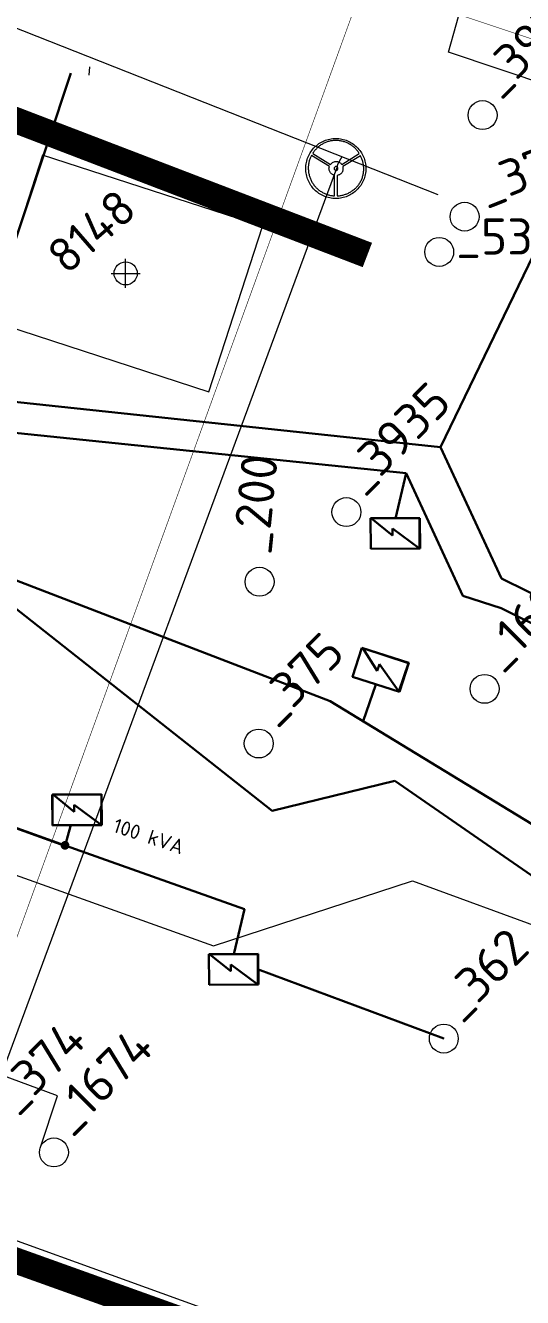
# Model space of a CAD drawing. Header units: millimetres. Extents: x 519 to 9564855, y -810 to 5021775.
# Drawn here: x 9532568.1 to 9532740, y 4999193.8 to 4999633.5 of the extents above; entities that cross this region are included whole.
import ezdxf

# ---------------------------------------------------------------- set-up
doc = ezdxf.new("R2010")
doc.units = ezdxf.units.MM
doc.header["$LTSCALE"] = 2
doc.header["$MEASUREMENT"] = 0
doc.header["$PDMODE"] = 2
doc.header["$PDSIZE"] = 5
for name, color, linetype in [('Existing roads', 41, 'Continuous'), ('FIBERGLASS', 212, 'Continuous'), ('OilColl&Flowlines', 3, 'Continuous'), ('OLD WELLS(dr.bfr2000)', 24, 'Continuous'), ('ROAD_ASF', 9, 'Continuous'), ('ROAD_GROUND', 9, 'Continuous')]:
    doc.layers.add(name, color=color, linetype=linetype)
for name, color, linetype, lineweight in [('SteamInjInfrastructure', 25, 'Continuous', 100), ('Оптиковолоконный кабель', 220, 'CAB6', 20), ('Скважины на 2022 год', 60, 'Continuous', 13), ('Электро', 1, 'Continuous', 30), ('Электроснаб', 1, 'Continuous', 18), ('Электроснабжене', 1, 'Continuous', 18)]:
    doc.layers.add(name, color=color, linetype=linetype, lineweight=lineweight)
doc.styles.add('92051501$0$STANDARD', font='simplex.shx')
doc.styles.add('Elect', font='isocpeur.ttf')
doc.styles.get("Standard").update_dxf_attribs({"font": 'isocpeur.ttf', "width": 0.5})
doc.linetypes.add('CAB', pattern='A,0.7,-0.43403,["K",Standard,S=0.9,R=0,X=-0.4,Y=-0.3],-0.8', length=1.93403)
doc.linetypes.add('CAB6', pattern='A,0.9,-0.9,["6",Standard,S=0.9,R=0,X=-0.8,Y=-0.4],11', length=12.8)
doc.linetypes.add('STM_LINE', pattern='A,0.5,-0.2,["S",92051501$0$STANDARD,S=0.1,R=0,X=-0.1,Y=-0.05],-0.05', length=0.75)
pattern_1 = [(45, (2e-07, 3e-08), (-2.6516504294, 2.6516504294), [])]

msp = doc.modelspace()

# ---------------------------------------------------------------- hatches: boundary and pattern name
at = {"layer": 'Existing roads', "linetype": 'ByBlock', "lineweight": 0, "ltscale": 80}
h = msp.add_hatch(dxfattribs=at)
h.set_pattern_fill('ANSI31', color=0, scale=30, style=0)
h.set_pattern_definition(pattern_1)
edge = h.paths.add_edge_path()
edge.add_line((9532778.519, 4999230.469), (9531406.804, 4999722.068))
edge.add_line((9531988.9698, 4999513.27001), (9531985.02959, 4999501.29115))
edge.add_line((9531985.02959, 4999501.29115), (9532135.5995, 4999447.17366))
edge.add_line((9532135.5995, 4999447.17366), (9532139.95261, 4999459.32019))
h = msp.add_hatch(dxfattribs=at)
h.set_pattern_fill('ANSI31', color=0, scale=30, style=0)
h.set_pattern_definition(pattern_1)
edge = h.paths.add_edge_path()
edge.add_line((9531793.51542, 4999569.26863), (9531798.02798, 4999581.86007))
edge.add_line((9531941.09132, 4999530.58864), (9531936.69892, 4999518.35317))
edge.add_line((9531936.69892, 4999518.35317), (9531793.51542, 4999569.26863))
edge.add_line((9532778.519, 4999230.469), (9531406.804, 4999722.068))
h = msp.add_hatch(dxfattribs=at)
h.set_pattern_fill('ANSI31', color=0, scale=30, style=0)
h.set_pattern_definition(pattern_1)
edge = h.paths.add_edge_path()
edge.add_line((9531785.9778, 4999571.94897), (9531748.25838, 4999585.36184))
edge.add_line((9531748.25838, 4999585.36184), (9531752.81099, 4999598.06506))
edge.add_line((9531790.46586, 4999584.57021), (9531785.9778, 4999571.94897))
edge.add_line((9532778.519, 4999230.469), (9531406.804, 4999722.068))

# ---------------------------------------------------------------- linework, layer by layer
at = {"layer": 'FIBERGLASS', "linetype": 'ByBlock', "lineweight": 0, "ltscale": 50, "const_width": 0.2}
msp.add_lwpolyline([(9532370.78, 4998783.5), (9532685.1, 4999648.2), (9532806.3, 4999607.8), (9533065.2, 5000361.1), (9533175, 5000324)], dxfattribs=at)
at = {"layer": 'OilColl&Flowlines', "linetype": 'ByBlock', "lineweight": 0, "ltscale": 50}
for p, q in [((9531593.58748, 4999687.40406), (9532633.13594, 4999315.37923, 0.66924)), ((9532633.13594, 4999315.37923, 0.66924), (9532701.95816, 4999337.87236, 0.66924)), ((9532701.95816, 4999337.87236, 0.66924), (9532827.73376, 4999291.65009, 0.66924))]:
    msp.add_line(p, q, dxfattribs=at)
at = {"layer": 'OLD WELLS(dr.bfr2000)', "lineweight": 0}
for centre in [(9532726.2, 4999602.5), (9532720, 4999567.4), (9532711.2, 4999555.2), (9532679.1, 4999465.3), (9532649.1, 4999441.2), (9532726.9, 4999404.2), (9532648.8, 4999385.3), (9532712.8, 4999283.3), (9532578, 4999244)]:
    msp.add_circle(centre, 5, dxfattribs=at)
at = {"layer": 'ROAD_ASF', "lineweight": 0}
for points in [[(9527474.32311, 5000617.56906), (9528116.89056, 5000310.63684), (9528226.81042, 5000254.72721), (9528337.76363, 5000207.62802), (9528423.33384, 5000175.53919), (9528508.23721, 5000140.55539), (9528831.91636, 4999991.29355), (9528958.52373, 4999929.76891), (9529199.19997, 4999816.72519), (9529420.2383, 4999714.80045), (9529519.78295, 4999725.69735), (9530586.07899, 4999915.82845), (9531035.1768, 4999767.30001), (9531137.77581, 4999727.02189), (9531247.69257, 4999681.75617), (9532796.3991, 4999126.78216), (9532853.27595, 4999098.34373), (9532865.72759, 4999063.50198), (9532802.29469, 4998894.888), (9532387.6961, 4997953.31546)], [(9531558.66169, 4999563.94777), (9532794.037, 4999121.255), (9532848.437, 4999094.055), (9532859.337, 4999063.555), (9532796.737, 4998897.155), (9532382.20487, 4997955.73339)]]:
    msp.add_lwpolyline(points, dxfattribs=at)
at = {"layer": 'ROAD_GROUND', "color": 8, "lineweight": 0, "const_width": 9}
for points in [[(9527473.0333, 5000614.86048), (9528115.56378, 5000307.94592), (9528225.54274, 5000252.00623), (9528336.65031, 5000204.84151), (9528422.23542, 5000172.7471), (9528507.0371, 5000137.8052), (9528830.63248, 4999988.58199), (9528957.24834, 4999927.05352), (9529197.94374, 4999814.00088), (9529419.73765, 4999711.72773), (9529520.20998, 4999722.72618), (9530585.85799, 4999912.74173), (9531034.1569, 4999764.47751), (9531136.65641, 4999724.23844), (9531246.61478, 4999678.95558), (9532795.21805, 4999124.01858), (9532850.85648, 4999096.19937), (9532862.5323, 4999063.52849), (9532799.51584, 4998896.0215), (9532384.95048, 4997954.52443)], [(9532686.37022, 4999554.15545), (9532325.87, 4999692.26), (9532298.56, 4999621.78), (9531494.3682, 4999929.91227)]]:
    msp.add_lwpolyline(points, dxfattribs=at)
at = {"layer": 'SteamInjInfrastructure', "color": 6, "linetype": 'STM_LINE', "lineweight": 0, "ltscale": 15}
for p, q in [((9532710.904, 4999574.956), (9532463.055, 4999672.74)), ((9532714.374, 4999624.293), (9532725.934, 4999665.627)), ((9533000, 4999527.9834), (9532714.374, 4999624.293)), ((9532590.17903, 4999616.26808, 0), (9532590.45322, 4999619.0446, 0)), ((9532590.18859, 4999616.39441), (9532590.46268, 4999619.17095)), ((9532672.8515, 4999594.09766, 0), (9532673.36045, 4999594.22229, 0)), ((9532673.36045, 4999594.22229, 0), (9532673.8694, 4999594.30536, 0)), ((9532673.8694, 4999594.30536, 0), (9532674.38874, 4999594.37805, 0)), ((9532674.38874, 4999594.37805, 0), (9532674.91847, 4999594.41958, 0)), ((9532674.91847, 4999594.41958, 0), (9532675.45858, 4999594.42994, 0)), ((9532675.45858, 4999594.42994, 0), (9532675.9883, 4999594.41954, 0)), ((9532675.9883, 4999594.41954, 0), (9532676.50763, 4999594.37797, 0)), ((9532676.50763, 4999594.37797, 0), (9532677.02696, 4999594.30525, 0)), ((9532677.02696, 4999594.30525, 0), (9532677.53591, 4999594.22213, 0)), ((9532677.53591, 4999594.22213, 0), (9532678.03447, 4999594.09747, 0)), ((9532666.56737, 4999589.42387, 0), (9532666.83744, 4999589.84972, 0)), ((9532666.83744, 4999589.84972, 0), (9532667.12828, 4999590.25479, 0)), ((9532667.12828, 4999590.25479, 0), (9532667.42951, 4999590.64947, 0)), ((9532667.42951, 4999590.64947, 0), (9532667.7619, 4999591.02338, 0)), ((9532667.7619, 4999591.02338, 0), (9532668.10467, 4999591.38691, 0)), ((9532667.99037, 4999589.99509, 0), (9532667.81379, 4999589.76659, 0)), ((9532668.16695, 4999590.22359, 0), (9532667.99037, 4999589.99509, 0)), ((9532668.10467, 4999591.38691, 0), (9532668.46822, 4999591.72965, 0)), ((9532668.35392, 4999590.45209, 0), (9532668.16695, 4999590.22359, 0)), ((9532668.54089, 4999590.67021, 0), (9532668.35392, 4999590.45209, 0)), ((9532668.46822, 4999591.72965, 0), (9532668.84215, 4999592.05163, 0)), ((9532668.73824, 4999590.87793, 0), (9532668.54089, 4999590.67021, 0)), ((9532668.94599, 4999591.08566, 0), (9532668.73824, 4999590.87793, 0)), ((9532668.84215, 4999592.05163, 0), (9532669.23686, 4999592.36321, 0)), ((9532669.16411, 4999591.29339, 0), (9532668.94599, 4999591.08566, 0)), ((9532669.38224, 4999591.48034, 0), (9532669.16411, 4999591.29339, 0)), ((9532669.23686, 4999592.36321, 0), (9532669.64195, 4999592.65403, 0)), ((9532669.61076, 4999591.66729, 0), (9532669.38224, 4999591.48034, 0)), ((9532669.83927, 4999591.85424, 0), (9532669.61076, 4999591.66729, 0)), ((9532669.64195, 4999592.65403, 0), (9532670.05743, 4999592.92407, 0)), ((9532670.07817, 4999592.02042, 0), (9532669.83927, 4999591.85424, 0)), ((9532670.05743, 4999592.92407, 0), (9532670.49368, 4999593.17333, 0)), ((9532670.32746, 4999592.1866, 0), (9532670.07817, 4999592.02042, 0)), ((9532670.57675, 4999592.35278, 0), (9532670.32746, 4999592.1866, 0)), ((9532670.49368, 4999593.17333, 0), (9532670.94032, 4999593.40182, 0)), ((9532670.83642, 4999592.49818, 0), (9532670.57675, 4999592.35278, 0)), ((9532671.09609, 4999592.64359, 0), (9532670.83642, 4999592.49818, 0)), ((9532670.94032, 4999593.40182, 0), (9532671.40773, 4999593.60954, 0)), ((9532671.36615, 4999592.77861, 0), (9532671.09609, 4999592.64359, 0)), ((9532671.63621, 4999592.90324, 0), (9532671.36615, 4999592.77861, 0)), ((9532671.40773, 4999593.60954, 0), (9532671.87514, 4999593.79648, 0)), ((9532671.90627, 4999593.02787, 0), (9532671.63621, 4999592.90324, 0)), ((9532671.87514, 4999593.79648, 0), (9532672.36332, 4999593.96265, 0)), ((9532672.18671, 4999593.14211, 0), (9532671.90627, 4999593.02787, 0)), ((9532672.47755, 4999593.23558, 0), (9532672.18671, 4999593.14211, 0)), ((9532672.36332, 4999593.96265, 0), (9532672.8515, 4999594.09766, 0)), ((9532672.75799, 4999593.32905, 0), (9532672.47755, 4999593.23558, 0)), ((9532673.05921, 4999593.42252, 0), (9532672.75799, 4999593.32905, 0)), ((9532673.35004, 4999593.49522, 0), (9532673.05921, 4999593.42252, 0)), ((9532673.65126, 4999593.55752, 0), (9532673.35004, 4999593.49522, 0)), ((9532673.95247, 4999593.60945, 0), (9532673.65126, 4999593.55752, 0)), ((9532674.25369, 4999593.66137, 0), (9532673.95247, 4999593.60945, 0)), ((9532674.56529, 4999593.69252, 0), (9532674.25369, 4999593.66137, 0)), ((9532674.87689, 4999593.72367, 0), (9532674.56529, 4999593.69252, 0)), ((9532675.18849, 4999593.73404, 0), (9532674.87689, 4999593.72367, 0)), ((9532675.5001, 4999593.74442, 0), (9532675.18849, 4999593.73404, 0)), ((9532675.8117, 4999593.73402, 0), (9532675.5001, 4999593.74442, 0)), ((9532676.1233, 4999593.72362, 0), (9532675.8117, 4999593.73402, 0)), ((9532676.4349, 4999593.69245, 0), (9532676.1233, 4999593.72362, 0)), ((9532676.73611, 4999593.66128, 0), (9532676.4349, 4999593.69245, 0)), ((9532677.04771, 4999593.60933, 0), (9532676.73611, 4999593.66128, 0)), ((9532677.34892, 4999593.547, 0), (9532677.04771, 4999593.60933, 0)), ((9532677.65014, 4999593.48467, 0), (9532677.34892, 4999593.547, 0)), ((9532677.95135, 4999593.40157, 0), (9532677.65014, 4999593.48467, 0)), ((9532678.24217, 4999593.31846, 0), (9532677.95135, 4999593.40157, 0)), ((9532678.03447, 4999594.09747, 0), (9532678.52264, 4999593.96243, 0)), ((9532678.533, 4999593.22497, 0), (9532678.24217, 4999593.31846, 0)), ((9532678.52264, 4999593.96243, 0), (9532679.01081, 4999593.79622, 0)), ((9532678.82382, 4999593.12109, 0), (9532678.533, 4999593.22497, 0)), ((9532679.10426, 4999593.00683, 0), (9532678.82382, 4999593.12109, 0)), ((9532679.01081, 4999593.79622, 0), (9532679.4782, 4999593.60925, 0)), ((9532679.38469, 4999592.88218, 0), (9532679.10426, 4999593.00683, 0)), ((9532679.66513, 4999592.75753, 0), (9532679.38469, 4999592.88218, 0)), ((9532679.4782, 4999593.60925, 0), (9532679.93521, 4999593.4015, 0)), ((9532679.93518, 4999592.61211, 0), (9532679.66513, 4999592.75753, 0)), ((9532680.20523, 4999592.46668, 0), (9532679.93518, 4999592.61211, 0)), ((9532679.93521, 4999593.4015, 0), (9532680.38183, 4999593.17297, 0)), ((9532680.46489, 4999592.32126, 0), (9532680.20523, 4999592.46668, 0)), ((9532680.38183, 4999593.17297, 0), (9532680.81806, 4999592.92367, 0)), ((9532680.72455, 4999592.15506, 0), (9532680.46489, 4999592.32126, 0)), ((9532680.97383, 4999591.98886, 0), (9532680.72455, 4999592.15506, 0)), ((9532680.81806, 4999592.92367, 0), (9532681.24391, 4999592.6536, 0)), ((9532681.21272, 4999591.81228, 0), (9532680.97383, 4999591.98886, 0)), ((9532681.45161, 4999591.6357, 0), (9532681.21272, 4999591.81228, 0)), ((9532681.24391, 4999592.6536, 0), (9532681.64898, 4999592.36276, 0)), ((9532681.69049, 4999591.44873, 0), (9532681.45161, 4999591.6357, 0)), ((9532681.64898, 4999592.36276, 0), (9532682.04366, 4999592.05115, 0)), ((9532681.90861, 4999591.25137, 0), (9532681.69049, 4999591.44873, 0)), ((9532682.12672, 4999591.05402, 0), (9532681.90861, 4999591.25137, 0)), ((9532682.04366, 4999592.05115, 0), (9532682.41757, 4999591.72914, 0)), ((9532682.33445, 4999590.84628, 0), (9532682.12672, 4999591.05402, 0)), ((9532682.54217, 4999590.63854, 0), (9532682.33445, 4999590.84628, 0)), ((9532682.41757, 4999591.72914, 0), (9532682.78109, 4999591.38637, 0)), ((9532682.72913, 4999590.42041, 0), (9532682.54217, 4999590.63854, 0)), ((9532682.91608, 4999590.20228, 0), (9532682.72913, 4999590.42041, 0)), ((9532682.78109, 4999591.38637, 0), (9532683.12384, 4999591.02282, 0)), ((9532683.09264, 4999589.97376, 0), (9532682.91608, 4999590.20228, 0)), ((9532683.25882, 4999589.74525, 0), (9532683.09264, 4999589.97376, 0)), ((9532683.12384, 4999591.02282, 0), (9532683.4562, 4999590.64889, 0)), ((9532683.4562, 4999590.64889, 0), (9532683.76779, 4999590.25418, 0)), ((9532683.76779, 4999590.25418, 0), (9532684.0586, 4999589.84909, 0)), ((9532684.0586, 4999589.84909, 0), (9532684.32864, 4999589.42322, 0)), ((9532665.12346, 4999585.10305, 0), (9532665.1858, 4999585.62239, 0)), ((9532665.1858, 4999585.62239, 0), (9532665.2793, 4999586.13133, 0)), ((9532665.2793, 4999586.13133, 0), (9532665.39357, 4999586.62989, 0)), ((9532665.39357, 4999586.62989, 0), (9532665.539, 4999587.12845, 0)), ((9532665.539, 4999587.12845, 0), (9532665.69482, 4999587.60623, 0)), ((9532665.69482, 4999587.60623, 0), (9532665.8818, 4999588.08401, 0)), ((9532665.8818, 4999588.08401, 0), (9532666.08955, 4999588.54102, 0)), ((9532666.02712, 4999585.60158, 0), (9532665.99595, 4999585.31076, 0)), ((9532666.07906, 4999585.89241, 0), (9532666.02712, 4999585.60158, 0)), ((9532666.13101, 4999586.18324, 0), (9532666.07906, 4999585.89241, 0)), ((9532666.08955, 4999588.54102, 0), (9532666.31807, 4999588.98764, 0)), ((9532666.19334, 4999586.46367, 0), (9532666.13101, 4999586.18324, 0)), ((9532666.26606, 4999586.7545, 0), (9532666.19334, 4999586.46367, 0)), ((9532666.34916, 4999587.02455, 0), (9532666.26606, 4999586.7545, 0)), ((9532666.31807, 4999588.98764, 0), (9532666.56737, 4999589.42387, 0)), ((9532666.44265, 4999587.30499, 0), (9532666.34916, 4999587.02455, 0)), ((9532666.54653, 4999587.57504, 0), (9532666.44265, 4999587.30499, 0)), ((9532666.6504, 4999587.8347, 0), (9532666.54653, 4999587.57504, 0)), ((9532666.76467, 4999588.09437, 0), (9532666.6504, 4999587.8347, 0)), ((9532666.88932, 4999588.34364, 0), (9532666.76467, 4999588.09437, 0)), ((9532667.02435, 4999588.59292, 0), (9532666.88932, 4999588.34364, 0)), ((9532673.22508, 4999584.69768, 0), (9532667.02435, 4999588.59292, 0)), ((9532667.65798, 4999589.5277, 0), (9532667.50217, 4999589.27843, 0)), ((9532667.50217, 4999589.27843, 0), (9532673.58864, 4999585.46628, 0)), ((9532667.81379, 4999589.76659, 0), (9532667.65798, 4999589.5277, 0)), ((9532673.58864, 4999585.46628, 0), (9532673.79638, 4999585.71555, 0)), ((9532673.79638, 4999585.71555, 0), (9532674.03528, 4999585.93367, 0)), ((9532674.03528, 4999585.93367, 0), (9532674.29496, 4999586.11023, 0)), ((9532674.29496, 4999586.11023, 0), (9532674.55463, 4999586.24525, 0)), ((9532674.55463, 4999586.24525, 0), (9532674.83508, 4999586.33872, 0)), ((9532674.83508, 4999586.33872, 0), (9532675.12591, 4999586.41141, 0)), ((9532675.12591, 4999586.41141, 0), (9532675.41674, 4999586.44256, 0)), ((9532675.41674, 4999586.44256, 0), (9532675.70756, 4999586.44255, 0)), ((9532675.70756, 4999586.44255, 0), (9532675.988, 4999586.41138, 0)), ((9532677.50346, 4999588.13354), (9532675.987, 4999585.376)), ((9532675.988, 4999586.41138, 0), (9532676.26844, 4999586.34905, 0)), ((9532676.26844, 4999586.34905, 0), (9532676.52811, 4999586.26595, 0)), ((9532676.52811, 4999586.26595, 0), (9532676.767, 4999586.15169, 0)), ((9532676.767, 4999586.15169, 0), (9532676.9955, 4999586.01665, 0)), ((9532676.9955, 4999586.01665, 0), (9532677.18246, 4999585.85046, 0)), ((9532677.18246, 4999585.85046, 0), (9532677.34864, 4999585.67388, 0)), ((9532677.34864, 4999585.67388, 0), (9532677.48366, 4999585.46614, 0)), ((9532677.48366, 4999585.46614, 0), (9532683.57041, 4999589.27784, 0)), ((9532684.017, 4999588.38457, 0), (9532677.84716, 4999584.69751, 0)), ((9532683.425, 4999589.51674, 0), (9532683.25882, 4999589.74525, 0)), ((9532683.57041, 4999589.27784, 0), (9532683.425, 4999589.51674, 0)), ((9532684.15202, 4999588.13528, 0), (9532684.017, 4999588.38457, 0)), ((9532684.27665, 4999587.87561, 0), (9532684.15202, 4999588.13528, 0)), ((9532684.3909, 4999587.60555, 0), (9532684.27665, 4999587.87561, 0)), ((9532684.32864, 4999589.42322, 0), (9532684.57791, 4999588.98697, 0)), ((9532684.50514, 4999587.34588, 0), (9532684.3909, 4999587.60555, 0)), ((9532684.59861, 4999587.07582, 0), (9532684.50514, 4999587.34588, 0)), ((9532684.57791, 4999588.98697, 0), (9532684.8064, 4999588.54034, 0)), ((9532684.69208, 4999586.79537, 0), (9532684.59861, 4999587.07582, 0)), ((9532684.77517, 4999586.51493, 0), (9532684.69208, 4999586.79537, 0)), ((9532684.84786, 4999586.23449, 0), (9532684.77517, 4999586.51493, 0)), ((9532684.8064, 4999588.54034, 0), (9532685.0245, 4999588.08331, 0)), ((9532684.92056, 4999585.95404, 0), (9532684.84786, 4999586.23449, 0)), ((9532684.97248, 4999585.66321, 0), (9532684.92056, 4999585.95404, 0)), ((9532685.0244, 4999585.38277, 0), (9532684.97248, 4999585.66321, 0)), ((9532685.0245, 4999588.08331, 0), (9532685.21145, 4999587.60552, 0)), ((9532685.21145, 4999587.60552, 0), (9532685.37762, 4999587.12772, 0)), ((9532685.37762, 4999587.12772, 0), (9532685.51263, 4999586.62916, 0)), ((9532685.51263, 4999586.62916, 0), (9532685.62686, 4999586.13059, 0)), ((9532685.62686, 4999586.13059, 0), (9532685.72032, 4999585.62164, 0)), ((9532685.72032, 4999585.62164, 0), (9532685.79301, 4999585.1023, 0)), ((9532373.42612, 4998768.12663), (9532675.849, 4999584.183)), ((9532665.07148, 4999584.04361, 0), (9532665.08189, 4999584.57333, 0)), ((9532665.08185, 4999583.5035, 0), (9532665.07148, 4999584.04361, 0)), ((9532665.12338, 4999582.97378, 0), (9532665.08185, 4999583.5035, 0)), ((9532665.08189, 4999584.57333, 0), (9532665.12346, 4999585.10305, 0)), ((9532665.18568, 4999582.45444, 0), (9532665.12338, 4999582.97378, 0)), ((9532665.27914, 4999581.94549, 0), (9532665.18568, 4999582.45444, 0)), ((9532665.39338, 4999581.44692, 0), (9532665.27914, 4999581.94549, 0)), ((9532665.53877, 4999580.94835, 0), (9532665.39338, 4999581.44692, 0)), ((9532665.9336, 4999584.40711, 0), (9532665.93358, 4999584.1059, 0)), ((9532665.93358, 4999584.1059, 0), (9532665.94396, 4999583.80469, 0)), ((9532665.94399, 4999584.70833, 0), (9532665.9336, 4999584.40711, 0)), ((9532665.94396, 4999583.80469, 0), (9532665.96472, 4999583.50347, 0)), ((9532665.96478, 4999585.00954, 0), (9532665.94399, 4999584.70833, 0)), ((9532665.96472, 4999583.50347, 0), (9532665.98548, 4999583.19187, 0)), ((9532665.99595, 4999585.31076, 0), (9532665.96478, 4999585.00954, 0)), ((9532665.98548, 4999583.19187, 0), (9532666.02702, 4999582.89065, 0)), ((9532666.02702, 4999582.89065, 0), (9532666.06856, 4999582.58944, 0)), ((9532666.06856, 4999582.58944, 0), (9532666.13087, 4999582.28822, 0)), ((9532666.13087, 4999582.28822, 0), (9532666.19317, 4999581.987, 0)), ((9532666.19317, 4999581.987, 0), (9532666.26587, 4999581.68578, 0)), ((9532666.26587, 4999581.68578, 0), (9532666.34895, 4999581.38457, 0)), ((9532666.34895, 4999581.38457, 0), (9532666.44242, 4999581.09374, 0)), ((9532666.44242, 4999581.09374, 0), (9532666.54628, 4999580.8029, 0)), ((9532673.10041, 4999583.93945, 0), (9532673.1108, 4999584.18873, 0)), ((9532673.12117, 4999583.69017, 0), (9532673.10041, 4999583.93945, 0)), ((9532673.1108, 4999584.18873, 0), (9532673.15236, 4999584.43801, 0)), ((9532673.1731, 4999583.45127, 0), (9532673.12117, 4999583.69017, 0)), ((9532673.15236, 4999584.43801, 0), (9532673.22508, 4999584.69768, 0)), ((9532673.2458, 4999583.22276, 0), (9532673.1731, 4999583.45127, 0)), ((9532673.34966, 4999583.00464, 0), (9532673.2458, 4999583.22276, 0)), ((9532673.47429, 4999582.7969, 0), (9532673.34966, 4999583.00464, 0)), ((9532673.60931, 4999582.59955, 0), (9532673.47429, 4999582.7969, 0)), ((9532673.77549, 4999582.41258, 0), (9532673.60931, 4999582.59955, 0)), ((9532673.95206, 4999582.24639, 0), (9532673.77549, 4999582.41258, 0)), ((9532674.1494, 4999582.09058, 0), (9532673.95206, 4999582.24639, 0)), ((9532674.35713, 4999581.95554, 0), (9532674.1494, 4999582.09058, 0)), ((9532674.58563, 4999581.83089, 0), (9532674.35713, 4999581.95554, 0)), ((9532674.81414, 4999581.73741, 0), (9532674.58563, 4999581.83089, 0)), ((9532675.05303, 4999581.6543, 0), (9532674.81414, 4999581.73741, 0)), ((9532674.89732, 4999584.17828, 0), (9532674.88693, 4999584.04325, 0)), ((9532674.88693, 4999584.04325, 0), (9532674.89731, 4999583.90823, 0)), ((9532674.89731, 4999583.90823, 0), (9532674.93885, 4999583.79397, 0)), ((9532674.93887, 4999584.30292, 0), (9532674.89732, 4999584.17828, 0)), ((9532674.93885, 4999583.79397, 0), (9532675.00117, 4999583.67971, 0)), ((9532675.00119, 4999584.40678, 0), (9532674.93887, 4999584.30292, 0)), ((9532675.00117, 4999583.67971, 0), (9532675.07387, 4999583.58623, 0)), ((9532675.0739, 4999584.51065, 0), (9532675.00119, 4999584.40678, 0)), ((9532675.05277, 4999574.59134, 0), (9532675.05303, 4999581.6543, 0)), ((9532675.07387, 4999583.58623, 0), (9532675.17774, 4999583.50313, 0)), ((9532675.17777, 4999584.58335, 0), (9532675.0739, 4999584.51065, 0)), ((9532675.17774, 4999583.50313, 0), (9532675.2816, 4999583.4512, 0)), ((9532675.28164, 4999584.64567, 0), (9532675.17777, 4999584.58335, 0)), ((9532675.2816, 4999583.4512, 0), (9532675.40624, 4999583.40964, 0)), ((9532675.40629, 4999584.68721, 0), (9532675.28164, 4999584.64567, 0)), ((9532675.40624, 4999583.40964, 0), (9532675.54127, 4999583.39925, 0)), ((9532675.54131, 4999584.69759, 0), (9532675.40629, 4999584.68721, 0)), ((9532675.54127, 4999583.39925, 0), (9532675.67629, 4999583.40963, 0)), ((9532675.67634, 4999584.6872, 0), (9532675.54131, 4999584.69759, 0)), ((9532675.67629, 4999583.40963, 0), (9532675.79055, 4999583.45118, 0)), ((9532675.79059, 4999584.64565, 0), (9532675.67634, 4999584.6872, 0)), ((9532675.79055, 4999583.45118, 0), (9532675.9048, 4999583.50311, 0)), ((9532675.90484, 4999584.58333, 0), (9532675.79059, 4999584.64565, 0)), ((9532675.987, 4999585.376), (9532675.849, 4999584.183)), ((9532675.9048, 4999583.50311, 0), (9532675.99829, 4999583.5862, 0)), ((9532675.99832, 4999584.51062, 0), (9532675.90484, 4999584.58333, 0)), ((9532675.94628, 4999581.65427, 0), (9532675.94603, 4999574.59131, 0)), ((9532676.22673, 4999581.71658, 0), (9532675.94628, 4999581.65427, 0)), ((9532675.99829, 4999583.5862, 0), (9532676.08138, 4999583.67967, 0)), ((9532676.08141, 4999584.40674, 0), (9532675.99832, 4999584.51062, 0)), ((9532676.08138, 4999583.67967, 0), (9532676.13332, 4999583.79393, 0)), ((9532676.13334, 4999584.30288, 0), (9532676.08141, 4999584.40674, 0)), ((9532676.13332, 4999583.79393, 0), (9532676.17487, 4999583.90818, 0)), ((9532676.17488, 4999584.17823, 0), (9532676.13334, 4999584.30288, 0)), ((9532676.17487, 4999583.90818, 0), (9532676.18526, 4999584.04321, 0)), ((9532676.18526, 4999584.04321, 0), (9532676.17488, 4999584.17823, 0)), ((9532676.4864, 4999581.81005, 0), (9532676.22673, 4999581.71658, 0)), ((9532676.7253, 4999581.91391, 0), (9532676.4864, 4999581.81005, 0)), ((9532676.94342, 4999582.03854, 0), (9532676.7253, 4999581.91391, 0)), ((9532677.14078, 4999582.19434, 0), (9532676.94342, 4999582.03854, 0)), ((9532677.31736, 4999582.35013, 0), (9532677.14078, 4999582.19434, 0)), ((9532677.48355, 4999582.53709, 0), (9532677.31736, 4999582.35013, 0)), ((9532677.61858, 4999582.73443, 0), (9532677.48355, 4999582.53709, 0)), ((9532677.72246, 4999582.94216, 0), (9532677.61858, 4999582.73443, 0)), ((9532677.81595, 4999583.16028, 0), (9532677.72246, 4999582.94216, 0)), ((9532677.87828, 4999583.39917, 0), (9532677.81595, 4999583.16028, 0)), ((9532677.84716, 4999584.69751, 0), (9532677.90947, 4999584.42745, 0)), ((9532677.91983, 4999583.64845, 0), (9532677.87828, 4999583.39917, 0)), ((9532677.90947, 4999584.42745, 0), (9532677.94062, 4999584.1574, 0)), ((9532677.94061, 4999583.89773, 0), (9532677.91983, 4999583.64845, 0)), ((9532677.94062, 4999584.1574, 0), (9532677.94061, 4999583.89773, 0)), ((9532684.62955, 4999580.93727, 0), (9532684.72304, 4999581.2281, 0)), ((9532684.72304, 4999581.2281, 0), (9532684.80614, 4999581.51892, 0)), ((9532684.80614, 4999581.51892, 0), (9532684.87886, 4999581.82013, 0)), ((9532684.87886, 4999581.82013, 0), (9532684.95158, 4999582.12134, 0)), ((9532684.95158, 4999582.12134, 0), (9532685.00352, 4999582.41217, 0)), ((9532685.00352, 4999582.41217, 0), (9532685.04508, 4999582.71338, 0)), ((9532685.05555, 4999585.09194, 0), (9532685.0244, 4999585.38277, 0)), ((9532685.04508, 4999582.71338, 0), (9532685.07625, 4999583.0146, 0)), ((9532685.0867, 4999584.79072, 0), (9532685.05555, 4999585.09194, 0)), ((9532685.07625, 4999583.0146, 0), (9532685.10742, 4999583.31581, 0)), ((9532685.10747, 4999584.4999, 0), (9532685.0867, 4999584.79072, 0)), ((9532685.10742, 4999583.31581, 0), (9532685.11782, 4999583.60664, 0)), ((9532685.12823, 4999584.20907, 0), (9532685.10747, 4999584.4999, 0)), ((9532685.11782, 4999583.60664, 0), (9532685.12822, 4999583.90785, 0)), ((9532685.12822, 4999583.90785, 0), (9532685.12823, 4999584.20907, 0)), ((9532685.51244, 4999581.44619, 0), (9532685.37739, 4999580.94763, 0)), ((9532685.62671, 4999581.94475, 0), (9532685.51244, 4999581.44619, 0)), ((9532685.72021, 4999582.45369, 0), (9532685.62671, 4999581.94475, 0)), ((9532685.79293, 4999582.97302, 0), (9532685.72021, 4999582.45369, 0)), ((9532685.8345, 4999583.50274, 0), (9532685.79293, 4999582.97302, 0)), ((9532685.79301, 4999585.1023, 0), (9532685.83454, 4999584.57258, 0)), ((9532685.84491, 4999584.04285, 0), (9532685.8345, 4999583.50274, 0)), ((9532685.83454, 4999584.57258, 0), (9532685.84491, 4999584.04285, 0)), ((9532665.69456, 4999580.46017, 0), (9532665.53877, 4999580.94835, 0)), ((9532665.8815, 4999579.99277, 0), (9532665.69456, 4999580.46017, 0)), ((9532666.08922, 4999579.53574, 0), (9532665.8815, 4999579.99277, 0)), ((9532666.31771, 4999579.08911, 0), (9532666.08922, 4999579.53574, 0)), ((9532666.56697, 4999578.65285, 0), (9532666.31771, 4999579.08911, 0)), ((9532666.54628, 4999580.8029, 0), (9532666.66052, 4999580.51207, 0)), ((9532666.83701, 4999578.22699, 0), (9532666.56697, 4999578.65285, 0)), ((9532666.66052, 4999580.51207, 0), (9532666.78515, 4999580.22124, 0)), ((9532666.78515, 4999580.22124, 0), (9532666.92017, 4999579.94079, 0)), ((9532667.12783, 4999577.8219, 0), (9532666.83701, 4999578.22699, 0)), ((9532666.92017, 4999579.94079, 0), (9532667.06557, 4999579.66035, 0)), ((9532667.06557, 4999579.66035, 0), (9532667.22136, 4999579.3799, 0)), ((9532667.42903, 4999577.42719, 0), (9532667.12783, 4999577.8219, 0)), ((9532667.22136, 4999579.3799, 0), (9532667.37715, 4999579.10984, 0)), ((9532667.37715, 4999579.10984, 0), (9532667.55372, 4999578.85017, 0)), ((9532667.76139, 4999577.05326, 0), (9532667.42903, 4999577.42719, 0)), ((9532667.55372, 4999578.85017, 0), (9532667.7199, 4999578.59049, 0)), ((9532667.7199, 4999578.59049, 0), (9532667.90685, 4999578.3412, 0)), ((9532668.10414, 4999576.68971, 0), (9532667.76139, 4999577.05326, 0)), ((9532667.90685, 4999578.3412, 0), (9532668.10419, 4999578.1023, 0)), ((9532668.46766, 4999576.34694, 0), (9532668.10414, 4999576.68971, 0)), ((9532668.10419, 4999578.1023, 0), (9532668.30153, 4999577.8634, 0)), ((9532668.30153, 4999577.8634, 0), (9532668.49887, 4999577.63489, 0)), ((9532668.49887, 4999577.63489, 0), (9532668.71698, 4999577.41676, 0)), ((9532668.71698, 4999577.41676, 0), (9532668.92471, 4999577.20902, 0)), ((9532668.92471, 4999577.20902, 0), (9532669.1532, 4999577.00127, 0)), ((9532669.1532, 4999577.00127, 0), (9532669.38171, 4999576.80392, 0)), ((9532669.38171, 4999576.80392, 0), (9532669.62059, 4999576.61695, 0)), ((9532669.62059, 4999576.61695, 0), (9532669.85948, 4999576.42998, 0)), ((9532681.38873, 4999576.51265, 0), (9532681.62763, 4999576.68922, 0)), ((9532681.62763, 4999576.68922, 0), (9532681.86653, 4999576.88655, 0)), ((9532681.86653, 4999576.88655, 0), (9532682.09505, 4999577.08389, 0)), ((9532682.09505, 4999577.08389, 0), (9532682.32356, 4999577.29162, 0)), ((9532682.32356, 4999577.29162, 0), (9532682.54169, 4999577.49935, 0)), ((9532682.78056, 4999576.68917, 0), (9532682.41701, 4999576.34643, 0)), ((9532682.54169, 4999577.49935, 0), (9532682.74944, 4999577.72785, 0)), ((9532682.74944, 4999577.72785, 0), (9532682.95718, 4999577.95635, 0)), ((9532683.12333, 4999577.0527, 0), (9532682.78056, 4999576.68917, 0)), ((9532682.95718, 4999577.95635, 0), (9532683.15453, 4999578.19523, 0)), ((9532683.45572, 4999577.42661, 0), (9532683.12333, 4999577.0527, 0)), ((9532683.15453, 4999578.19523, 0), (9532683.3415, 4999578.43412, 0)), ((9532683.3415, 4999578.43412, 0), (9532683.52847, 4999578.6834, 0)), ((9532683.76734, 4999577.82129, 0), (9532683.45572, 4999577.42661, 0)), ((9532683.52847, 4999578.6834, 0), (9532683.69467, 4999578.94306, 0)), ((9532683.69467, 4999578.94306, 0), (9532683.86087, 4999579.2131, 0)), ((9532684.05818, 4999578.22636, 0), (9532683.76734, 4999577.82129, 0)), ((9532683.86087, 4999579.2131, 0), (9532684.01668, 4999579.49354, 0)), ((9532684.01668, 4999579.49354, 0), (9532684.1621, 4999579.77398, 0)), ((9532684.32825, 4999578.65221, 0), (9532684.05818, 4999578.22636, 0)), ((9532684.1621, 4999579.77398, 0), (9532684.29714, 4999580.0648, 0)), ((9532684.29714, 4999580.0648, 0), (9532684.42179, 4999580.34524, 0)), ((9532684.57755, 4999579.08844, 0), (9532684.32825, 4999578.65221, 0)), ((9532684.42179, 4999580.34524, 0), (9532684.52567, 4999580.63606, 0)), ((9532684.52567, 4999580.63606, 0), (9532684.62955, 4999580.93727, 0)), ((9532684.80607, 4999579.53506, 0), (9532684.57755, 4999579.08844, 0)), ((9532685.02421, 4999579.99207, 0), (9532684.80607, 4999579.53506, 0)), ((9532685.21119, 4999580.45946, 0), (9532685.02421, 4999579.99207, 0)), ((9532685.37739, 4999580.94763, 0), (9532685.21119, 4999580.45946, 0)), ((9532668.84157, 4999576.02493, 0), (9532668.46766, 4999576.34694, 0)), ((9532669.23625, 4999575.71332, 0), (9532668.84157, 4999576.02493, 0)), ((9532669.64132, 4999575.42248, 0), (9532669.23625, 4999575.71332, 0)), ((9532670.05678, 4999575.1524, 0), (9532669.64132, 4999575.42248, 0)), ((9532669.85948, 4999576.42998, 0), (9532670.09837, 4999576.26378, 0)), ((9532670.49301, 4999574.90311, 0), (9532670.05678, 4999575.1524, 0)), ((9532670.09837, 4999576.26378, 0), (9532670.34764, 4999576.09759, 0)), ((9532670.34764, 4999576.09759, 0), (9532670.60731, 4999575.94177, 0)), ((9532670.93963, 4999574.67458, 0), (9532670.49301, 4999574.90311, 0)), ((9532670.60731, 4999575.94177, 0), (9532670.85658, 4999575.78597, 0)), ((9532670.85658, 4999575.78597, 0), (9532671.12663, 4999575.65093, 0)), ((9532671.40703, 4999574.46683, 0), (9532670.93963, 4999574.67458, 0)), ((9532671.12663, 4999575.65093, 0), (9532671.38629, 4999575.51589, 0)), ((9532671.38629, 4999575.51589, 0), (9532671.65634, 4999575.39124, 0)), ((9532671.87442, 4999574.27986, 0), (9532671.40703, 4999574.46683, 0)), ((9532671.65634, 4999575.39124, 0), (9532671.92639, 4999575.27698, 0)), ((9532672.36259, 4999574.12404, 0), (9532671.87442, 4999574.27986, 0)), ((9532671.92639, 4999575.27698, 0), (9532672.20683, 4999575.1731, 0)), ((9532672.20683, 4999575.1731, 0), (9532672.47688, 4999575.06922, 0)), ((9532672.85076, 4999573.9786, 0), (9532672.36259, 4999574.12404, 0)), ((9532672.47688, 4999575.06922, 0), (9532672.75732, 4999574.98612, 0)), ((9532672.75732, 4999574.98612, 0), (9532673.04815, 4999574.90301, 0)), ((9532673.35971, 4999573.86433, 0), (9532672.85076, 4999573.9786, 0)), ((9532673.04815, 4999574.90301, 0), (9532673.32858, 4999574.8303, 0)), ((9532673.32858, 4999574.8303, 0), (9532673.60902, 4999574.76797, 0)), ((9532673.86865, 4999573.77083, 0), (9532673.35971, 4999573.86433, 0)), ((9532673.60902, 4999574.76797, 0), (9532673.89985, 4999574.71602, 0)), ((9532674.38799, 4999573.70849, 0), (9532673.86865, 4999573.77083, 0)), ((9532673.89985, 4999574.71602, 0), (9532674.19067, 4999574.66408, 0)), ((9532674.19067, 4999574.66408, 0), (9532674.47111, 4999574.63291, 0)), ((9532674.91771, 4999573.66693, 0), (9532674.38799, 4999573.70849, 0)), ((9532674.47111, 4999574.63291, 0), (9532674.76194, 4999574.61212, 0)), ((9532674.76194, 4999574.61212, 0), (9532675.05277, 4999574.59134, 0)), ((9532675.45782, 4999573.65652, 0), (9532674.91771, 4999573.66693, 0)), ((9532675.98754, 4999573.66689, 0), (9532675.45782, 4999573.65652, 0)), ((9532675.94603, 4999574.59131, 0), (9532676.22647, 4999574.60168, 0)), ((9532676.50688, 4999573.70842, 0), (9532675.98754, 4999573.66689, 0)), ((9532676.22647, 4999574.60168, 0), (9532676.50691, 4999574.62245, 0)), ((9532677.02621, 4999573.77072, 0), (9532676.50688, 4999573.70842, 0)), ((9532676.50691, 4999574.62245, 0), (9532676.78735, 4999574.6536, 0)), ((9532676.78735, 4999574.6536, 0), (9532677.06779, 4999574.69513, 0)), ((9532677.53517, 4999573.86418, 0), (9532677.02621, 4999573.77072, 0)), ((9532677.06779, 4999574.69513, 0), (9532677.34824, 4999574.74706, 0)), ((9532677.34824, 4999574.74706, 0), (9532677.62868, 4999574.79898, 0)), ((9532678.03373, 4999573.97842, 0), (9532677.53517, 4999573.86418, 0)), ((9532677.62868, 4999574.79898, 0), (9532677.90912, 4999574.87168, 0)), ((9532677.90912, 4999574.87168, 0), (9532678.18957, 4999574.94437, 0)), ((9532678.52191, 4999574.12381, 0), (9532678.03373, 4999573.97842, 0)), ((9532678.18957, 4999574.94437, 0), (9532678.47001, 4999575.02746, 0)), ((9532678.47001, 4999575.02746, 0), (9532678.75046, 4999575.12093, 0)), ((9532679.01009, 4999574.2796, 0), (9532678.52191, 4999574.12381, 0)), ((9532678.75046, 4999575.12093, 0), (9532679.0309, 4999575.22478, 0)), ((9532679.4775, 4999574.46654, 0), (9532679.01009, 4999574.2796, 0)), ((9532679.0309, 4999575.22478, 0), (9532679.30096, 4999575.32864, 0)), ((9532679.30096, 4999575.32864, 0), (9532679.57102, 4999575.45327, 0)), ((9532679.93453, 4999574.67426, 0), (9532679.4775, 4999574.46654, 0)), ((9532679.57102, 4999575.45327, 0), (9532679.84108, 4999575.5779, 0)), ((9532679.84108, 4999575.5779, 0), (9532680.11114, 4999575.71292, 0)), ((9532680.38116, 4999574.90275, 0), (9532679.93453, 4999574.67426, 0)), ((9532680.11114, 4999575.71292, 0), (9532680.37081, 4999575.85833, 0)), ((9532680.37081, 4999575.85833, 0), (9532680.63048, 4999576.00373, 0)), ((9532680.81741, 4999575.15201, 0), (9532680.38116, 4999574.90275, 0)), ((9532680.63048, 4999576.00373, 0), (9532680.89016, 4999576.16991, 0)), ((9532681.24328, 4999575.42205, 0), (9532680.81741, 4999575.15201, 0)), ((9532680.89016, 4999576.16991, 0), (9532681.13944, 4999576.33609, 0)), ((9532681.13944, 4999576.33609, 0), (9532681.38873, 4999576.51265, 0)), ((9532681.64837, 4999575.71286, 0), (9532681.24328, 4999575.42205, 0)), ((9532682.04308, 4999576.02445, 0), (9532681.64837, 4999575.71286, 0)), ((9532682.41701, 4999576.34643, 0), (9532682.04308, 4999576.02445, 0))]:
    msp.add_line(p, q, dxfattribs=at)
at = {"layer": 'SteamInjInfrastructure', "color": 6, "linetype": 'ByBlock', "lineweight": 0, "ltscale": 50}
for p, q in [((9532579.2411, 4999263.50228), (9532559.69247, 4999270.74682)), ((9532573.22412, 4999245.48019), (9532579.2411, 4999263.50228))]:
    msp.add_line(p, q, dxfattribs=at)
at = {"layer": 'Оптиковолоконный кабель', "linetype": 'CAB', "lineweight": 0, "ltscale": 0.5, "elevation": -37.2261}
msp.add_lwpolyline([(9534217.7939, 4997630.0899), (9533869.2489, 4997728.4439), (9533518.5075, 4997826.5581), (9532813.3617, 4998024.5259), (9532539.2376, 4998104.3616), (9532472.6436, 4998126.0021), (9532470.4211, 4998139.4908), (9532699.1827, 4998659.6071), (9532863.5241, 4999041.1755), (9532870.8227, 4999081.1421), (9532851.5813, 4999108.5696), (9532818.6079, 4999121.6734), (9532531.8171, 4999225.3627), (9532095.0405, 4999382.6577), (9531675.2934, 4999531.54), (9531490.1621, 4999598.2241), (9531158.3562, 4999721.9177)], dxfattribs=at)
at = {"layer": 'Скважины на 2022 год', "color": 0, "lineweight": 0}
msp.add_lwpolyline([(9532555.48723, 4999531.62898), (9532631.57175, 4999506.90762), (9532650.11277, 4999563.97102), (9532574.02825, 4999588.69238)], close=True, dxfattribs=at)
msp.add_circle((9532602.8, 4999547.8), 4, dxfattribs=at)
msp.add_point((9532602.8, 4999547.8), dxfattribs=at)
at = {"layer": 'Скважины на 2022 год', "color": 0, "lineweight": 0, "ltscale": 50}
msp.add_point((9532602.8, 4999547.8), dxfattribs=at)
at = {"layer": 'Электро', "ltscale": 25}
for p, q in [((9532559.67781, 4999544.02701), (9532583.82294, 4999616.99908)), ((9532757.04976, 4999581.75749), (9532711.69286, 4999487.75913, 0)), ((9532699.81658, 4999478.74283, 0), (9532696.14421, 4999463.09525, 0)), ((9532687.49083, 4999463.14015, 0), (9532704.53926, 4999463.24448, 0)), ((9532687.55553, 4999452.5678, 0), (9532687.49083, 4999463.14015, 0)), ((9532704.44201, 4999463.14603, 0), (9532687.84641, 4999463.04447, 0)), ((9532687.84641, 4999463.04447, 0), (9532695.05819, 4999457.21724, 0)), ((9532704.36832, 4999452.70357, 0), (9532704.44201, 4999463.14603, 0)), ((9532704.53926, 4999463.24448, 0), (9532704.60396, 4999452.67213, 0)), ((9532695.05819, 4999457.21724, 0), (9532695.04365, 4999459.59247, 0)), ((9532695.04365, 4999459.59247, 0), (9532704.36832, 4999452.70357, 0)), ((9532704.60396, 4999452.67213, 0), (9532687.55553, 4999452.5678, 0)), ((9532689.31757, 4999405.73842), (9532684.91552, 4999393.01002))]:
    msp.add_line(p, q, dxfattribs=at)
at = {"layer": 'Электро'}
for p, q in [((9532529.78826, 4999506.99141, 0), (9532711.69286, 4999487.75913, 0)), ((9532529.50905, 4999496.28213, 0), (9532699.81658, 4999478.74283, 0)), ((9532711.69286, 4999487.75913, 0), (9532732.78557, 4999442.36298, 0)), ((9532699.81658, 4999478.74283, 0), (9532719.32073, 4999436.32633, 0)), ((9532295.22291, 4999452.70037, 0), (9532581.78295, 4999349.99595, 0)), ((9532296.91938, 4999452.20889, 0), (9532581.83338, 4999350.10233, 0)), ((9532540.65583, 4999451.03353, 0), (9532653.44302, 4999361.99208, 0)), ((9532673.46957, 4999399.99298, 0), (9532560.50415, 4999443.40578, 0)), ((9532851.10542, 4999383.79066, 0), (9532732.78557, 4999442.36298, 0)), ((9532719.32073, 4999436.32633, 0), (9532732.64904, 4999432.10547, 0)), ((9532732.64904, 4999432.10547, 0), (9532849.1119, 4999374.18475, 0)), ((9532681.20488, 4999408.35553), (9532684.45081, 4999418.41747)), ((9532684.45081, 4999418.41747), (9532700.67618, 4999413.18325)), ((9532700.55301, 4999413.12017), (9532684.75861, 4999418.21536)), ((9532684.75861, 4999418.21536), (9532689.78546, 4999410.42452)), ((9532689.78546, 4999410.42452), (9532690.51471, 4999412.68508)), ((9532690.51471, 4999412.68508), (9532697.21627, 4999403.22489)), ((9532697.21627, 4999403.22489), (9532700.55301, 4999413.12017)), ((9532700.67618, 4999413.18325), (9532697.43026, 4999403.12131)), ((9532697.43026, 4999403.12131), (9532681.20488, 4999408.35553)), ((9532861.3019, 4999285.40015, 0), (9532673.46957, 4999399.99298, 0)), ((9532653.44302, 4999361.99208, 0), (9532695.88211, 4999372.45371, 0)), ((9532695.88211, 4999372.45371, 0), (9532898.32591, 4999232.24203)), ((9532577.40242, 4999367.56151, 0), (9532594.45085, 4999367.66584, 0)), ((9532577.46712, 4999356.98916, 0), (9532577.40242, 4999367.56151, 0)), ((9532577.45284, 4999367.66789, 0), (9532594.50127, 4999367.77222, 0)), ((9532577.51755, 4999357.09554, 0), (9532577.45284, 4999367.66789, 0)), ((9532594.40402, 4999367.67377, 0), (9532577.80842, 4999367.57221, 0)), ((9532577.80842, 4999367.57221, 0), (9532585.0202, 4999361.74498, 0)), ((9532594.33033, 4999357.23131, 0), (9532594.40402, 4999367.67377, 0)), ((9532594.45085, 4999367.66584, 0), (9532594.51555, 4999357.09349, 0)), ((9532594.50127, 4999367.77222, 0), (9532594.56598, 4999357.19987, 0)), ((9532585.0202, 4999361.74498, 0), (9532585.00567, 4999364.12021, 0)), ((9532585.00567, 4999364.12021, 0), (9532594.33033, 4999357.23131, 0)), ((9532594.51555, 4999357.09349, 0), (9532577.46712, 4999356.98916, 0)), ((9532594.56598, 4999357.19987, 0), (9532577.51755, 4999357.09554, 0)), ((9532581.83338, 4999350.10233, 0), (9532583.68798, 4999356.72801, 0)), ((9532581.83338, 4999350.10233, 0), (9532643.92175, 4999328.09088, 0)), ((9532643.92175, 4999328.09088, 0), (9532640.24938, 4999312.4433)), ((9532631.596, 4999312.48819), (9532648.64443, 4999312.59253)), ((9532631.6607, 4999301.91584), (9532631.596, 4999312.48819)), ((9532648.54718, 4999312.49408), (9532631.95158, 4999312.39252)), ((9532631.95158, 4999312.39252), (9532639.16336, 4999306.56528)), ((9532639.16336, 4999306.56528), (9532639.14882, 4999308.94051)), ((9532639.14882, 4999308.94051), (9532648.47348, 4999302.05162)), ((9532648.47348, 4999302.05162), (9532648.54718, 4999312.49408)), ((9532648.64443, 4999312.59253), (9532648.70913, 4999302.02018)), ((9532648.70913, 4999302.02018), (9532631.6607, 4999301.91584))]:
    msp.add_line(p, q, dxfattribs=at)
at = {"layer": 'Электро', "ltscale": 2}
msp.add_line((9532648.37752, 4999307.36395), (9532712.79652, 4999283.29098), dxfattribs=at)
at = {"layer": 'Электро', "ltscale": 25}
for start, end in [(162, 342), (342, 162)]:
    msp.add_arc((9532581.78241, 4999349.99614, 0), 1, start, end, dxfattribs=at)
at = {"layer": 'Электроснаб', "color": 1, "linetype": 'ByBlock', "lineweight": 0, "ltscale": 25}
for p, q in [((9532559.67781, 4999544.02701), (9532583.82294, 4999616.99908)), ((9532757.04976, 4999581.75749), (9532711.69286, 4999487.75913, 0)), ((9532699.81658, 4999478.74283, 0), (9532696.14421, 4999463.09525, 0)), ((9532687.49083, 4999463.14015, 0), (9532704.53926, 4999463.24448, 0)), ((9532687.55553, 4999452.5678, 0), (9532687.49083, 4999463.14015, 0)), ((9532704.44201, 4999463.14603, 0), (9532687.84641, 4999463.04447, 0)), ((9532687.84641, 4999463.04447, 0), (9532695.05819, 4999457.21724, 0)), ((9532704.36832, 4999452.70357, 0), (9532704.44201, 4999463.14603, 0)), ((9532704.53926, 4999463.24448, 0), (9532704.60396, 4999452.67213, 0)), ((9532695.05819, 4999457.21724, 0), (9532695.04365, 4999459.59247, 0)), ((9532695.04365, 4999459.59247, 0), (9532704.36832, 4999452.70357, 0)), ((9532704.60396, 4999452.67213, 0), (9532687.55553, 4999452.5678, 0)), ((9532689.31757, 4999405.73842), (9532684.91552, 4999393.01002))]:
    msp.add_line(p, q, dxfattribs=at)
at = {"layer": 'Электроснаб', "color": 1, "linetype": 'ByBlock', "lineweight": 0}
for p, q in [((9532529.78826, 4999506.99141, 0), (9532711.69286, 4999487.75913, 0)), ((9532529.50905, 4999496.28213, 0), (9532699.81658, 4999478.74283, 0)), ((9532711.69286, 4999487.75913, 0), (9532732.78557, 4999442.36298, 0)), ((9532699.81658, 4999478.74283, 0), (9532719.32073, 4999436.32633, 0)), ((9532295.22291, 4999452.70037, 0), (9532581.78295, 4999349.99595, 0)), ((9532296.91938, 4999452.20889, 0), (9532581.83338, 4999350.10233, 0)), ((9532540.65583, 4999451.03353, 0), (9532653.44302, 4999361.99208, 0)), ((9532673.46957, 4999399.99298, 0), (9532560.50415, 4999443.40578, 0)), ((9532851.10542, 4999383.79066, 0), (9532732.78557, 4999442.36298, 0)), ((9532719.32073, 4999436.32633, 0), (9532732.64904, 4999432.10547, 0)), ((9532732.64904, 4999432.10547, 0), (9532849.1119, 4999374.18475, 0)), ((9532681.20488, 4999408.35553), (9532684.45081, 4999418.41747)), ((9532684.45081, 4999418.41747), (9532700.67618, 4999413.18325)), ((9532700.55301, 4999413.12017), (9532684.75861, 4999418.21536)), ((9532684.75861, 4999418.21536), (9532689.78546, 4999410.42452)), ((9532689.78546, 4999410.42452), (9532690.51471, 4999412.68508)), ((9532690.51471, 4999412.68508), (9532697.21627, 4999403.22489)), ((9532697.21627, 4999403.22489), (9532700.55301, 4999413.12017)), ((9532700.67618, 4999413.18325), (9532697.43026, 4999403.12131)), ((9532697.43026, 4999403.12131), (9532681.20488, 4999408.35553)), ((9532861.3019, 4999285.40015, 0), (9532673.46957, 4999399.99298, 0)), ((9532653.44302, 4999361.99208, 0), (9532695.88211, 4999372.45371, 0)), ((9532695.88211, 4999372.45371, 0), (9532898.32591, 4999232.24203)), ((9532577.40242, 4999367.56151, 0), (9532594.45085, 4999367.66584, 0)), ((9532577.46712, 4999356.98916, 0), (9532577.40242, 4999367.56151, 0)), ((9532577.45284, 4999367.66789, 0), (9532594.50127, 4999367.77222, 0)), ((9532577.51755, 4999357.09554, 0), (9532577.45284, 4999367.66789, 0)), ((9532594.40402, 4999367.67377, 0), (9532577.80842, 4999367.57221, 0)), ((9532577.80842, 4999367.57221, 0), (9532585.0202, 4999361.74498, 0)), ((9532594.33033, 4999357.23131, 0), (9532594.40402, 4999367.67377, 0)), ((9532594.45085, 4999367.66584, 0), (9532594.51555, 4999357.09349, 0)), ((9532594.50127, 4999367.77222, 0), (9532594.56598, 4999357.19987, 0)), ((9532585.0202, 4999361.74498, 0), (9532585.00567, 4999364.12021, 0)), ((9532585.00567, 4999364.12021, 0), (9532594.33033, 4999357.23131, 0)), ((9532594.51555, 4999357.09349, 0), (9532577.46712, 4999356.98916, 0)), ((9532594.56598, 4999357.19987, 0), (9532577.51755, 4999357.09554, 0)), ((9532581.83338, 4999350.10233, 0), (9532583.68798, 4999356.72801, 0)), ((9532581.83338, 4999350.10233, 0), (9532643.92175, 4999328.09088, 0)), ((9532643.92175, 4999328.09088, 0), (9532640.24938, 4999312.4433)), ((9532631.596, 4999312.48819), (9532648.64443, 4999312.59253)), ((9532631.6607, 4999301.91584), (9532631.596, 4999312.48819)), ((9532648.54718, 4999312.49408), (9532631.95158, 4999312.39252)), ((9532631.95158, 4999312.39252), (9532639.16336, 4999306.56528)), ((9532639.16336, 4999306.56528), (9532639.14882, 4999308.94051)), ((9532639.14882, 4999308.94051), (9532648.47348, 4999302.05162)), ((9532648.47348, 4999302.05162), (9532648.54718, 4999312.49408)), ((9532648.64443, 4999312.59253), (9532648.70913, 4999302.02018)), ((9532648.70913, 4999302.02018), (9532631.6607, 4999301.91584))]:
    msp.add_line(p, q, dxfattribs=at)
at = {"layer": 'Электроснаб', "color": 1, "linetype": 'ByBlock', "lineweight": 0, "ltscale": 2}
msp.add_line((9532648.37752, 4999307.36395), (9532712.79652, 4999283.29098), dxfattribs=at)
at = {"layer": 'Электроснаб', "color": 1, "linetype": 'ByBlock', "lineweight": 0, "ltscale": 25}
for start, end in [(162, 342), (342, 162)]:
    msp.add_arc((9532581.78241, 4999349.99614, 0), 1, start, end, dxfattribs=at)
at = {"layer": 'Электроснабжене', "color": 1, "linetype": 'ByBlock', "lineweight": 0, "ltscale": 25}
for p, q in [((9532559.67781, 4999544.02701), (9532583.82294, 4999616.99908)), ((9532757.04976, 4999581.75749), (9532711.69286, 4999487.75913, 0)), ((9532699.81658, 4999478.74283, 0), (9532696.14421, 4999463.09525, 0)), ((9532687.49083, 4999463.14015, 0), (9532704.53926, 4999463.24448, 0)), ((9532687.55553, 4999452.5678, 0), (9532687.49083, 4999463.14015, 0)), ((9532704.44201, 4999463.14603, 0), (9532687.84641, 4999463.04447, 0)), ((9532687.84641, 4999463.04447, 0), (9532695.05819, 4999457.21724, 0)), ((9532704.36832, 4999452.70357, 0), (9532704.44201, 4999463.14603, 0)), ((9532704.53926, 4999463.24448, 0), (9532704.60396, 4999452.67213, 0)), ((9532695.05819, 4999457.21724, 0), (9532695.04365, 4999459.59247, 0)), ((9532695.04365, 4999459.59247, 0), (9532704.36832, 4999452.70357, 0)), ((9532704.60396, 4999452.67213, 0), (9532687.55553, 4999452.5678, 0)), ((9532689.31757, 4999405.73842), (9532684.91552, 4999393.01002))]:
    msp.add_line(p, q, dxfattribs=at)
at = {"layer": 'Электроснабжене', "color": 1, "linetype": 'ByBlock', "lineweight": 0}
for p, q in [((9532529.78826, 4999506.99141, 0), (9532711.69286, 4999487.75913, 0)), ((9532529.50905, 4999496.28213, 0), (9532699.81658, 4999478.74283, 0)), ((9532711.69286, 4999487.75913, 0), (9532732.78557, 4999442.36298, 0)), ((9532699.81658, 4999478.74283, 0), (9532719.32073, 4999436.32633, 0)), ((9532540.65583, 4999451.03353, 0), (9532653.44302, 4999361.99208, 0)), ((9532673.46957, 4999399.99298, 0), (9532560.50415, 4999443.40578, 0)), ((9532851.10542, 4999383.79066, 0), (9532732.78557, 4999442.36298, 0)), ((9532719.32073, 4999436.32633, 0), (9532732.64904, 4999432.10547, 0)), ((9532732.64904, 4999432.10547, 0), (9532849.1119, 4999374.18475, 0)), ((9532681.20488, 4999408.35553), (9532684.45081, 4999418.41747)), ((9532684.45081, 4999418.41747), (9532700.67618, 4999413.18325)), ((9532700.55301, 4999413.12017), (9532684.75861, 4999418.21536)), ((9532684.75861, 4999418.21536), (9532689.78546, 4999410.42452)), ((9532689.78546, 4999410.42452), (9532690.51471, 4999412.68508)), ((9532690.51471, 4999412.68508), (9532697.21627, 4999403.22489)), ((9532697.21627, 4999403.22489), (9532700.55301, 4999413.12017)), ((9532700.67618, 4999413.18325), (9532697.43026, 4999403.12131)), ((9532697.43026, 4999403.12131), (9532681.20488, 4999408.35553)), ((9532861.3019, 4999285.40015, 0), (9532673.46957, 4999399.99298, 0)), ((9532653.44302, 4999361.99208, 0), (9532695.88211, 4999372.45371, 0)), ((9532695.88211, 4999372.45371, 0), (9532898.32591, 4999232.24203)), ((9532577.40242, 4999367.56151, 0), (9532594.45085, 4999367.66584, 0)), ((9532577.46712, 4999356.98916, 0), (9532577.40242, 4999367.56151, 0)), ((9532577.45284, 4999367.66789, 0), (9532594.50127, 4999367.77222, 0)), ((9532577.51755, 4999357.09554, 0), (9532577.45284, 4999367.66789, 0)), ((9532594.40402, 4999367.67377, 0), (9532577.80842, 4999367.57221, 0)), ((9532577.80842, 4999367.57221, 0), (9532585.0202, 4999361.74498, 0)), ((9532594.33033, 4999357.23131, 0), (9532594.40402, 4999367.67377, 0)), ((9532594.45085, 4999367.66584, 0), (9532594.51555, 4999357.09349, 0)), ((9532594.50127, 4999367.77222, 0), (9532594.56598, 4999357.19987, 0)), ((9532585.0202, 4999361.74498, 0), (9532585.00567, 4999364.12021, 0)), ((9532585.00567, 4999364.12021, 0), (9532594.33033, 4999357.23131, 0)), ((9532594.51555, 4999357.09349, 0), (9532577.46712, 4999356.98916, 0)), ((9532594.56598, 4999357.19987, 0), (9532577.51755, 4999357.09554, 0)), ((9532631.596, 4999312.48819), (9532648.64443, 4999312.59253)), ((9532631.6607, 4999301.91584), (9532631.596, 4999312.48819)), ((9532648.54718, 4999312.49408), (9532631.95158, 4999312.39252)), ((9532631.95158, 4999312.39252), (9532639.16336, 4999306.56528)), ((9532639.16336, 4999306.56528), (9532639.14882, 4999308.94051)), ((9532639.14882, 4999308.94051), (9532648.47348, 4999302.05162)), ((9532648.47348, 4999302.05162), (9532648.54718, 4999312.49408)), ((9532648.64443, 4999312.59253), (9532648.70913, 4999302.02018)), ((9532648.70913, 4999302.02018), (9532631.6607, 4999301.91584))]:
    msp.add_line(p, q, dxfattribs=at)
at = {"layer": 'Электроснабжене', "color": 1, "lineweight": 0, "ltscale": 50}
for p, q in [((9532295.22291, 4999452.70037, 0), (9532581.78295, 4999349.99595, 0)), ((9532296.91938, 4999452.20889, 0), (9532581.83338, 4999350.10233, 0)), ((9532581.83338, 4999350.10233, 0), (9532583.68798, 4999356.72801, 0)), ((9532581.83338, 4999350.10233, 0), (9532643.92175, 4999328.09088, 0)), ((9532643.92175, 4999328.09088, 0), (9532640.24938, 4999312.4433))]:
    msp.add_line(p, q, dxfattribs=at)
at = {"layer": 'Электроснабжене', "color": 1, "linetype": 'ByBlock', "lineweight": 0, "ltscale": 2}
msp.add_line((9532648.37752, 4999307.36395), (9532712.79652, 4999283.29098), dxfattribs=at)
at = {"layer": 'Электроснабжене', "color": 1, "lineweight": 0, "ltscale": 50, "const_width": 1.5, "elevation": 0}
msp.add_lwpolyline([(9532581.12009, 4999350.33409, 1), (9532582.54667, 4999349.87057, 1)], format="xyb", close=True, dxfattribs=at)
at = {"layer": 'Электроснабжене', "color": 1, "linetype": 'ByBlock', "lineweight": 0, "ltscale": 25}
for start, end in [(162, 342), (342, 162)]:
    msp.add_arc((9532581.78241, 4999349.99614, 0), 1, start, end, dxfattribs=at)

# ---------------------------------------------------------------- texts
at = {"layer": 'OLD WELLS(dr.bfr2000)', "lineweight": 0, "style": 'Elect'}
for s, rotation, p in [(' _3931', 44.9999999, (9532726.2, 4999602.5)), (' _376', 21.5259989, (9532719.85336, 4999568.06436)), (' _5388', 0.033384, (9532709.15813, 4999554.27153)), (' _3935', 44.9999999, (9532679.1, 4999465.3)), (' _200', 84.060974, (9532651.16792, 4999442.56931)), (' _1625', 44.9999999, (9532726.9, 4999404.2)), (' _375', 44.9999999, (9532648.8, 4999385.3)), (' _362', 44.9999999, (9532712.8, 4999283.3)), (' _374', 44.9999999, (9532559.3, 4999251.2)), (' _1674', 44.9999999, (9532578, 4999244))]:
    msp.add_text(s, height=12.5, rotation=rotation, dxfattribs=at).set_placement(p)
at = {"layer": 'Скважины на 2022 год', "color": 0, "lineweight": 0, "style": 'Elect'}
msp.add_text('8148', height=12, rotation=41, dxfattribs=at).set_placement((9532582.41247, 4999546.93032))
at = {"layer": 'Электро'}
msp.add_text('100 kVA', height=5, rotation=341.691556, dxfattribs=at).set_placement((9532598.04144, 4999354.84626, -0.00006))
at = {"layer": 'Электроснаб', "color": 1, "linetype": 'ByBlock', "lineweight": 0}
msp.add_text('100 kVA', height=5, rotation=341.691556, dxfattribs=at).set_placement((9532598.04144, 4999354.84626, -0.00006))
at = {"layer": 'Электроснабжене', "color": 1, "linetype": 'ByBlock', "lineweight": 0}
msp.add_text('100 kVA', height=5, rotation=341.691556, dxfattribs=at).set_placement((9532598.04144, 4999354.84626, -0.00006))

doc.saveas('drawing.dxf')
